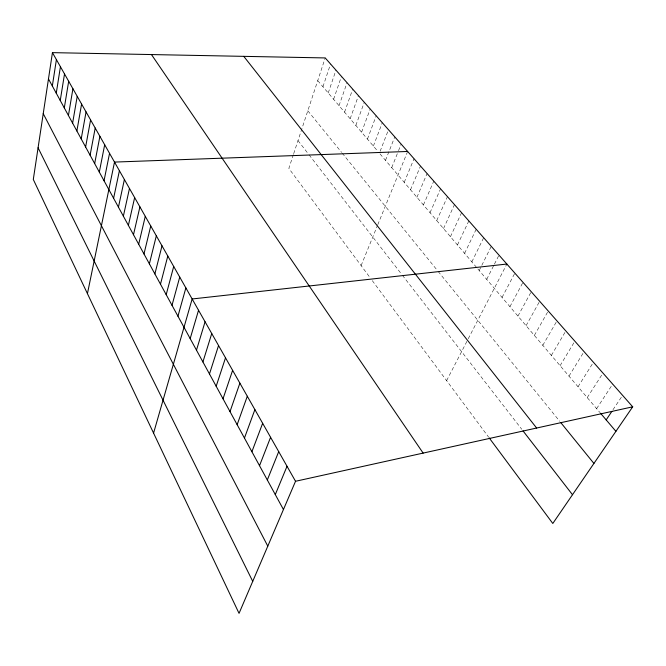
<?xml version="1.0" encoding="UTF-8"?>
<svg xmlns="http://www.w3.org/2000/svg" width="666" height="666" viewBox="0 0 666 666"><rect width="100%" height="100%" fill="white"/><g stroke="black" fill="none" stroke-linecap="round" stroke-linejoin="round"><path stroke-width="0.5" stroke-dasharray="3.33 2.5" d="M293.381 154.604L288.844 168.39L370.604 278.371M293.689 153.671L325.199 57.934M322.943 86.755L330.544 64.003M328.238 92.974L335.964 70.155M333.599 99.284L341.467 76.39M339.036 105.678L347.044 82.726M344.555 112.171L352.714 89.152M350.158 118.756L358.458 95.671M355.835 125.433L364.285 102.281M361.596 132.209L370.204 108.991M367.441 139.086L376.207 115.809M373.376 146.07L382.301 122.727M380.128 151.274L388.486 129.745M385.514 160.339L394.772 136.871M391.716 167.641L398.135 151.64M398.509 150.699L401.157 144.114M361.114 265.601L377.397 225.641M377.788 224.683L407.634 151.465M404.229 182.351L414.019 158.708M410.531 189.768L420.504 166.067M416.924 197.294L427.089 173.535M423.426 204.937L433.774 181.127M430.02 212.695L440.567 188.828M436.721 220.571L447.469 196.653M443.523 228.571L454.478 204.612M450.441 236.705L461.596 212.687M457.459 244.963L468.831 220.904M464.593 253.355L476.19 229.246M471.844 261.88L483.666 237.729M479.212 270.546L491.267 246.353M486.704 279.362L493.989 265.001M494.447 264.102L499 255.128M446.62 380.627L467.807 339.618M468.248 338.753L506.859 264.044M502.056 297.419L514.851 273.11M509.931 306.676L522.985 282.334M517.932 316.092L531.252 291.725M526.073 325.674L539.668 301.273M534.365 335.414L548.235 310.989M542.79 345.329L556.951 320.879M551.365 355.419L565.825 330.944M560.098 365.684L574.858 341.192M568.98 376.132L584.057 351.631M578.03 386.771L593.431 362.262M587.237 397.61L602.971 373.093M596.619 408.641L612.695 384.124M612.97 409.74L622.036 396.212M317.732 80.619L378.063 151.573M380.011 153.871L477.206 268.182M477.872 268.972L599.808 412.387M307.817 110.756L341.583 152.381M342.191 153.13L437.545 270.671M438.153 271.428L559.698 421.262M298.002 140.576L307.817 153.238M309.074 154.853L401.773 274.459M402.381 275.241L521.761 429.27M372.294 280.644L488.569 437.054"/><path stroke-width="1" d="M52.439 52.639L33.3 179.47L239.044 613.361L295.529 481.277L52.439 52.639L325.199 57.934L632.7 406.818L552.805 523.468L489.185 437.887M52.339 85.997L56.402 59.624M56.26 93.19L60.431 66.725M60.248 100.499L64.519 73.943M64.302 107.925L68.681 81.277M68.423 115.476L72.919 88.745M72.611 123.16L77.223 96.337M76.873 130.969L81.602 104.062M81.21 138.911L86.056 111.913M85.614 146.995L90.593 119.913M90.101 155.211L95.205 128.047M94.664 163.578L99.9 136.33M99.309 172.086L104.687 144.755M104.038 180.752L109.549 153.338M87.437 293.631L114.51 162.079L407.634 151.465M113.603 198.277L119.405 170.721M118.44 207.151L124.392 179.512M123.368 216.175L129.47 188.47M128.38 225.366L134.649 197.586M133.491 234.715L139.91 206.876M138.686 244.247L145.28 216.342M143.981 253.954L150.749 225.982M149.375 263.844L156.327 235.814M154.878 273.917L162.005 245.829M160.481 284.182L167.799 256.044M166.192 294.647L173.709 266.458M172.011 305.319L179.728 277.089M177.947 316.2L185.872 287.92M153.571 433.116L192.149 298.976L506.859 264.044M190.176 338.619L198.543 310.264M196.478 350.166L205.078 321.778M202.914 361.946L211.746 333.541M209.474 373.976L218.556 345.546M216.175 386.255L225.516 357.817M223.018 398.801L232.617 370.346M230.011 411.605L239.885 383.15M237.146 424.692L247.302 396.237M244.447 438.062L254.895 409.623M251.898 451.723L262.654 423.301M259.524 465.692L270.587 437.296M267.316 479.978L278.713 451.623M275.291 494.588L287.021 466.275M606.177 419.88L611.838 411.43M295.529 481.277L632.7 406.818M600.441 413.136L615.908 431.335M560.955 422.81L593.914 463.444M243.764 56.352L536.638 428.038M523.01 430.877L572.494 494.721M151.465 54.562L423.135 453.096M48.476 78.921L283.45 509.54M43.232 113.645L267.79 546.153M38.079 147.794L252.73 581.376"/></g></svg>
